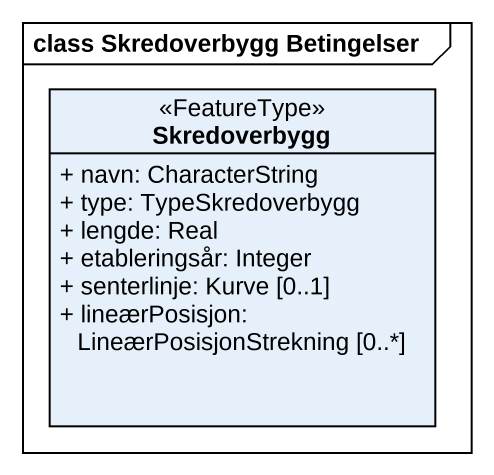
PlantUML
@startuml
mainframe class Skredoverbygg Betingelser
hide circle
hide empty members
skinparam classAttributeIconSize 0
class Skredoverbygg <<FeatureType>> {
  + navn: CharacterString
  + type: TypeSkredoverbygg
  + lengde: Real
  + etableringsår: Integer
  + senterlinje: Kurve [0..1]
  + lineærPosisjon: LineærPosisjonStrekning [0..*]
}
@enduml
